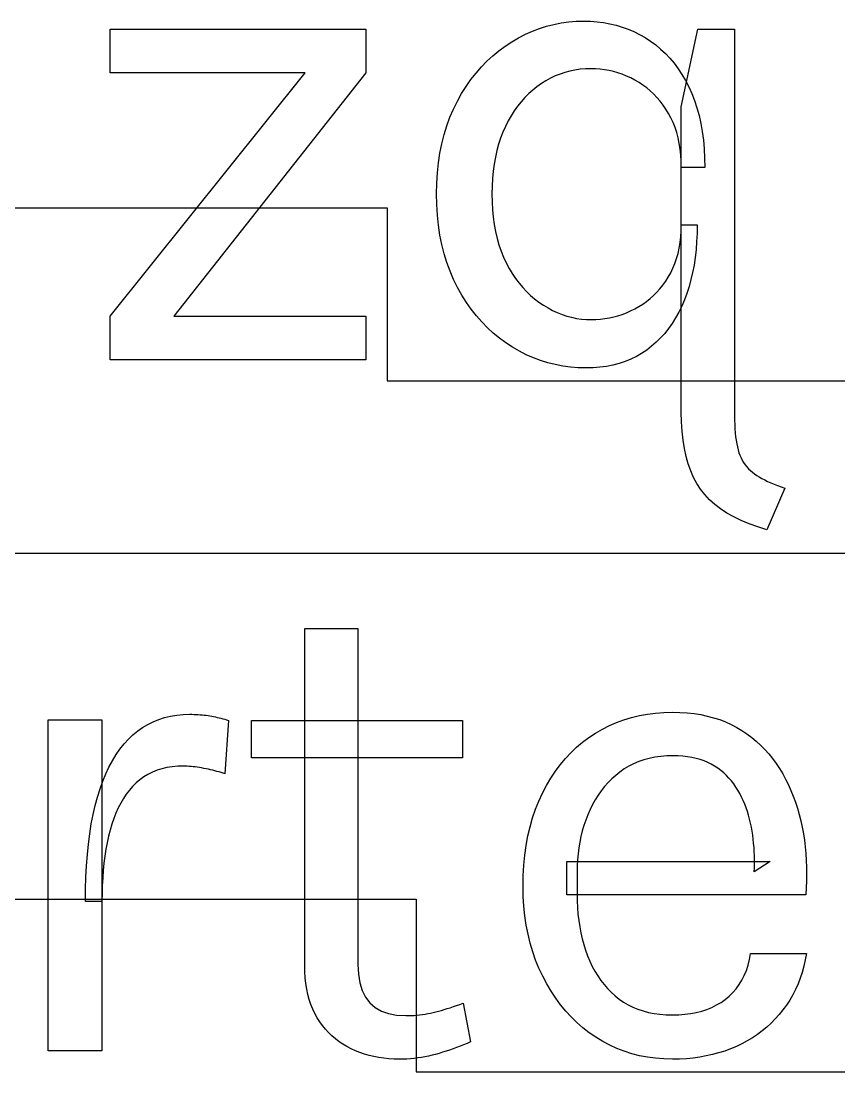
# Model space of a CAD drawing. Header units: millimetres. Extents: x 0 to 253, y 0 to 243.
# Drawn here: x 46.64 to 60.84, y 101 to 119.25 of the extents above; entities that cross this region are included whole.
import ezdxf

# ---------------------------------------------------------------- set-up
doc = ezdxf.new("R2010")
doc.units = ezdxf.units.MM
doc.layers.get('0').update_dxf_attribs({"linetype": 'CONTINUOUS'})

msp = doc.modelspace()

# ---------------------------------------------------------------- linework, layer by layer
for p, q in [((55.644, 119.116), (55.768, 119.156)), ((55.768, 119.156), (55.894, 119.188)), ((55.894, 119.188), (56.022, 119.214)), ((56.022, 119.214), (56.151, 119.232)), ((56.151, 119.232), (56.282, 119.242)), ((56.282, 119.242), (56.414, 119.246)), ((56.414, 119.246), (56.414, 119.246)), ((56.414, 119.246), (56.53, 119.243)), ((56.53, 119.243), (56.645, 119.234)), ((56.645, 119.234), (56.757, 119.22)), ((56.757, 119.22), (56.867, 119.2)), ((56.867, 119.2), (56.974, 119.174)), ((56.974, 119.174), (57.08, 119.142)), ((48.188, 118.346), (48.188, 119.102)), ((48.188, 119.102), (52.628, 119.102)), ((52.628, 119.102), (52.628, 118.346)), ((55.281, 118.954), (55.4, 119.016)), ((55.4, 119.016), (55.521, 119.07)), ((55.521, 119.07), (55.644, 119.116)), ((57.08, 119.142), (57.183, 119.105)), ((57.183, 119.105), (57.284, 119.062)), ((57.284, 119.062), (57.382, 119.013)), ((57.382, 119.013), (57.479, 118.958)), ((58.106, 117.758), (58.394, 119.102)), ((58.394, 119.102), (59.03, 119.102)), ((59.03, 119.102), (59.03, 112.394)), ((54.938, 118.73), (55.048, 118.811)), ((55.048, 118.811), (55.163, 118.886)), ((55.163, 118.886), (55.281, 118.954)), ((57.479, 118.958), (57.572, 118.898)), ((57.572, 118.898), (57.662, 118.832)), ((57.662, 118.832), (57.747, 118.76)), ((54.731, 118.548), (54.832, 118.642)), ((54.832, 118.642), (54.938, 118.73)), ((57.747, 118.76), (57.829, 118.683)), ((57.829, 118.683), (57.907, 118.6)), ((57.907, 118.6), (57.98, 118.512)), ((54.542, 118.342), (54.634, 118.448)), ((54.634, 118.448), (54.731, 118.548)), ((56.534, 118.418), (56.441, 118.415)), ((56.615, 118.416), (56.534, 118.418)), ((56.534, 118.418), (56.534, 118.418)), ((57.98, 118.512), (58.05, 118.418)), ((58.05, 118.418), (58.115, 118.319)), ((48.188, 114.122), (51.572, 118.346)), ((51.572, 118.346), (48.188, 118.346)), ((52.628, 118.346), (49.292, 114.122)), ((54.454, 118.229), (54.542, 118.342)), ((55.835, 118.253), (55.755, 118.209)), ((55.917, 118.292), (55.835, 118.253)), ((56, 118.325), (55.917, 118.292)), ((56.086, 118.353), (56, 118.325)), ((56.172, 118.377), (56.086, 118.353)), ((56.26, 118.395), (56.172, 118.377)), ((56.35, 118.408), (56.26, 118.395)), ((56.441, 118.415), (56.35, 118.408)), ((56.695, 118.41), (56.615, 118.416)), ((56.774, 118.4), (56.695, 118.41)), ((56.853, 118.386), (56.774, 118.4)), ((56.93, 118.368), (56.853, 118.386)), ((57.006, 118.347), (56.93, 118.368)), ((57.082, 118.321), (57.006, 118.347)), ((57.156, 118.291), (57.082, 118.321)), ((57.23, 118.258), (57.156, 118.291)), ((57.302, 118.22), (57.23, 118.258)), ((58.115, 118.319), (58.177, 118.214)), ((54.292, 117.985), (54.371, 118.11)), ((54.371, 118.11), (54.454, 118.229)), ((55.6, 118.106), (55.526, 118.048)), ((55.676, 118.16), (55.6, 118.106)), ((55.755, 118.209), (55.676, 118.16)), ((57.373, 118.179), (57.302, 118.22)), ((57.44, 118.133), (57.373, 118.179)), ((57.506, 118.085), (57.44, 118.133)), ((57.568, 118.032), (57.506, 118.085)), ((58.177, 118.214), (58.235, 118.103)), ((58.235, 118.103), (58.288, 117.987)), ((54.218, 117.854), (54.292, 117.985)), ((55.389, 117.917), (55.325, 117.845)), ((55.456, 117.985), (55.389, 117.917)), ((55.526, 118.048), (55.456, 117.985)), ((57.628, 117.976), (57.568, 118.032)), ((57.684, 117.917), (57.628, 117.976)), ((57.738, 117.853), (57.684, 117.917)), ((58.288, 117.987), (58.335, 117.866)), ((54.088, 117.575), (54.15, 117.717)), ((54.15, 117.717), (54.218, 117.854)), ((55.206, 117.687), (55.152, 117.601)), ((55.264, 117.768), (55.206, 117.687)), ((55.325, 117.845), (55.264, 117.768)), ((57.79, 117.786), (57.738, 117.853)), ((57.838, 117.715), (57.79, 117.786)), ((57.884, 117.641), (57.838, 117.715)), ((58.106, 112.454), (58.106, 117.758)), ((58.335, 117.866), (58.377, 117.739)), ((58.377, 117.739), (58.414, 117.607)), ((54.034, 117.427), (54.088, 117.575)), ((55.1, 117.511), (55.052, 117.416)), ((55.152, 117.601), (55.1, 117.511)), ((57.926, 117.563), (57.884, 117.641)), ((57.964, 117.482), (57.926, 117.563)), ((58.414, 117.607), (58.444, 117.469)), ((53.988, 117.274), (54.034, 117.427)), ((55.052, 117.416), (55.008, 117.317)), ((57.997, 117.396), (57.964, 117.482)), ((58.026, 117.308), (57.997, 117.396)), ((58.444, 117.469), (58.469, 117.326)), ((58.469, 117.326), (58.489, 117.178)), ((53.948, 117.116), (53.988, 117.274)), ((54.968, 117.214), (54.933, 117.107)), ((55.008, 117.317), (54.968, 117.214)), ((58.051, 117.216), (58.026, 117.308)), ((58.07, 117.12), (58.051, 117.216)), ((58.489, 117.178), (58.503, 117.025)), ((53.916, 116.953), (53.948, 117.116)), ((54.902, 116.996), (54.877, 116.88)), ((54.933, 117.107), (54.902, 116.996)), ((58.086, 117.021), (58.07, 117.12)), ((58.097, 116.918), (58.086, 117.021)), ((58.503, 117.025), (58.511, 116.866)), ((53.872, 116.61), (53.89, 116.784)), ((53.89, 116.784), (53.916, 116.953)), ((54.877, 116.88), (54.855, 116.762)), ((58.104, 116.812), (58.097, 116.918)), ((58.106, 116.702), (58.104, 116.812)), ((58.511, 116.866), (58.514, 116.702)), ((53.862, 116.431), (53.872, 116.61)), ((54.839, 116.639), (54.827, 116.512)), ((54.855, 116.762), (54.839, 116.639)), ((58.514, 116.702), (58.106, 116.702)), ((58.514, 116.702), (58.514, 116.702)), ((53.858, 116.246), (53.862, 116.431)), ((54.827, 116.512), (54.82, 116.381)), ((53.862, 116.059), (53.858, 116.246)), ((53.858, 116.246), (53.858, 116.246)), ((54.82, 116.381), (54.818, 116.246)), ((54.818, 116.246), (54.818, 116.246)), ((54.818, 116.246), (54.82, 116.105)), ((53.873, 115.878), (53.862, 116.059)), ((54.82, 116.105), (54.828, 115.97)), ((41, 116), (53, 116)), ((53, 116), (53, 113)), ((53.891, 115.701), (53.873, 115.878)), ((54.828, 115.97), (54.84, 115.838)), ((53.916, 115.531), (53.891, 115.701)), ((54.84, 115.838), (54.858, 115.711)), ((54.858, 115.711), (54.88, 115.589)), ((58.104, 115.6), (58.106, 115.706)), ((58.106, 115.706), (58.106, 115.706)), ((58.106, 115.706), (58.382, 115.706)), ((58.382, 115.706), (58.38, 115.559)), ((53.949, 115.365), (53.916, 115.531)), ((54.88, 115.589), (54.908, 115.471)), ((58.097, 115.497), (58.104, 115.6)), ((58.38, 115.559), (58.373, 115.416)), ((53.989, 115.206), (53.949, 115.365)), ((54.908, 115.471), (54.94, 115.358)), ((54.94, 115.358), (54.977, 115.25)), ((58.07, 115.302), (58.086, 115.398)), ((58.086, 115.398), (58.097, 115.497)), ((58.373, 115.416), (58.362, 115.276)), ((54.036, 115.051), (53.989, 115.206)), ((54.977, 115.25), (55.02, 115.145)), ((55.02, 115.145), (55.067, 115.046)), ((58.025, 115.121), (58.05, 115.21)), ((58.05, 115.21), (58.07, 115.302)), ((58.346, 115.141), (58.327, 115.008)), ((58.362, 115.276), (58.346, 115.141)), ((54.09, 114.902), (54.036, 115.051)), ((55.067, 115.046), (55.118, 114.951)), ((55.118, 114.951), (55.172, 114.861)), ((57.924, 114.875), (57.962, 114.953)), ((57.962, 114.953), (57.996, 115.035)), ((57.996, 115.035), (58.025, 115.121)), ((58.327, 115.008), (58.302, 114.88)), ((54.152, 114.758), (54.09, 114.902)), ((55.172, 114.861), (55.23, 114.776)), ((55.23, 114.776), (55.29, 114.695)), ((57.835, 114.729), (57.881, 114.8)), ((57.881, 114.8), (57.924, 114.875)), ((58.302, 114.88), (58.273, 114.756)), ((54.221, 114.62), (54.152, 114.758)), ((54.296, 114.488), (54.221, 114.62)), ((55.29, 114.695), (55.353, 114.619)), ((55.353, 114.619), (55.419, 114.548)), ((57.68, 114.536), (57.734, 114.597)), ((57.734, 114.597), (57.786, 114.661)), ((57.786, 114.661), (57.835, 114.729)), ((58.24, 114.635), (58.202, 114.517)), ((58.273, 114.756), (58.24, 114.635)), ((54.375, 114.362), (54.296, 114.488)), ((55.419, 114.548), (55.488, 114.482)), ((55.488, 114.482), (55.559, 114.42)), ((55.559, 114.42), (55.634, 114.363)), ((57.501, 114.376), (57.563, 114.426)), ((57.563, 114.426), (57.623, 114.479)), ((57.623, 114.479), (57.68, 114.536)), ((58.16, 114.404), (58.114, 114.295)), ((58.202, 114.517), (58.16, 114.404)), ((54.459, 114.242), (54.375, 114.362)), ((54.548, 114.128), (54.459, 114.242)), ((55.634, 114.363), (55.712, 114.311)), ((55.712, 114.311), (55.792, 114.264)), ((55.792, 114.264), (55.872, 114.221)), ((55.872, 114.221), (55.953, 114.184)), ((57.227, 114.213), (57.299, 114.248)), ((57.299, 114.248), (57.369, 114.287)), ((57.369, 114.287), (57.437, 114.33)), ((57.437, 114.33), (57.501, 114.376)), ((58.114, 114.295), (58.063, 114.191)), ((48.188, 113.366), (48.188, 114.122)), ((49.292, 114.122), (52.628, 114.122)), ((52.628, 114.122), (52.628, 113.366)), ((54.641, 114.022), (54.548, 114.128)), ((55.953, 114.184), (56.036, 114.152)), ((56.036, 114.152), (56.119, 114.124)), ((56.119, 114.124), (56.202, 114.102)), ((56.202, 114.102), (56.287, 114.084)), ((56.287, 114.084), (56.372, 114.072)), ((56.372, 114.072), (56.459, 114.064)), ((56.459, 114.064), (56.546, 114.062)), ((56.546, 114.062), (56.625, 114.064)), ((56.546, 114.062), (56.546, 114.062)), ((56.625, 114.064), (56.703, 114.069)), ((56.703, 114.069), (56.78, 114.079)), ((56.78, 114.079), (56.857, 114.092)), ((56.857, 114.092), (56.932, 114.109)), ((56.932, 114.109), (57.007, 114.129)), ((57.007, 114.129), (57.081, 114.153)), ((57.081, 114.153), (57.155, 114.181)), ((57.155, 114.181), (57.227, 114.213)), ((58.008, 114.091), (57.949, 113.997)), ((58.063, 114.191), (58.008, 114.091)), ((54.739, 113.921), (54.641, 114.022)), ((54.841, 113.827), (54.739, 113.921)), ((57.886, 113.907), (57.818, 113.823)), ((57.949, 113.997), (57.886, 113.907)), ((54.948, 113.739), (54.841, 113.827)), ((55.059, 113.657), (54.948, 113.739)), ((57.746, 113.743), (57.67, 113.669)), ((57.818, 113.823), (57.746, 113.743)), ((55.175, 113.582), (55.059, 113.657)), ((55.294, 113.514), (55.175, 113.582)), ((55.415, 113.452), (55.294, 113.514)), ((57.506, 113.534), (57.418, 113.475)), ((57.59, 113.599), (57.506, 113.534)), ((57.67, 113.669), (57.59, 113.599)), ((52.628, 113.366), (48.188, 113.366)), ((52.628, 113.366), (52.628, 113.366)), ((55.538, 113.398), (55.415, 113.452)), ((55.663, 113.352), (55.538, 113.398)), ((55.789, 113.312), (55.663, 113.352)), ((55.918, 113.28), (55.789, 113.312)), ((57.13, 113.334), (57.026, 113.3)), ((57.23, 113.375), (57.13, 113.334)), ((57.326, 113.422), (57.23, 113.375)), ((57.418, 113.475), (57.326, 113.422)), ((56.048, 113.254), (55.918, 113.28)), ((56.18, 113.236), (56.048, 113.254)), ((56.314, 113.226), (56.18, 113.236)), ((56.45, 113.222), (56.314, 113.226)), ((56.573, 113.225), (56.45, 113.222)), ((56.45, 113.222), (56.45, 113.222)), ((56.45, 113.222), (56.45, 113.222)), ((56.692, 113.234), (56.573, 113.225)), ((56.807, 113.25), (56.692, 113.234)), ((56.918, 113.272), (56.807, 113.25)), ((57.026, 113.3), (56.918, 113.272)), ((53, 113), (65, 113)), ((58.109, 112.285), (58.106, 112.454)), ((58.106, 112.454), (58.106, 112.454)), ((58.119, 112.124), (58.109, 112.285)), ((59.03, 112.394), (59.031, 112.314)), ((59.031, 112.314), (59.033, 112.238)), ((59.033, 112.238), (59.037, 112.165)), ((58.136, 111.971), (58.119, 112.124)), ((59.037, 112.165), (59.042, 112.095)), ((59.042, 112.095), (59.05, 112.029)), ((58.16, 111.825), (58.136, 111.971)), ((59.05, 112.029), (59.058, 111.967)), ((59.058, 111.967), (59.068, 111.908)), ((59.068, 111.908), (59.08, 111.853)), ((59.08, 111.853), (59.093, 111.801)), ((58.19, 111.688), (58.16, 111.825)), ((58.227, 111.558), (58.19, 111.688)), ((59.093, 111.801), (59.108, 111.752)), ((59.108, 111.752), (59.125, 111.706)), ((59.125, 111.706), (59.144, 111.662)), ((58.271, 111.436), (58.227, 111.558)), ((59.144, 111.662), (59.165, 111.621)), ((59.165, 111.621), (59.189, 111.581)), ((59.189, 111.581), (59.215, 111.543)), ((59.215, 111.543), (59.243, 111.507)), ((59.243, 111.507), (59.273, 111.473)), ((58.321, 111.321), (58.271, 111.436)), ((58.378, 111.215), (58.321, 111.321)), ((59.273, 111.473), (59.306, 111.441)), ((59.306, 111.441), (59.341, 111.411)), ((59.341, 111.411), (59.378, 111.383)), ((59.378, 111.383), (59.418, 111.356)), ((59.418, 111.356), (59.461, 111.33)), ((59.461, 111.33), (59.506, 111.304)), ((59.506, 111.304), (59.555, 111.278)), ((58.442, 111.116), (58.378, 111.215)), ((59.555, 111.278), (59.606, 111.253)), ((59.906, 111.134), (59.594, 110.414)), ((59.606, 111.253), (59.66, 111.229)), ((59.66, 111.229), (59.717, 111.204)), ((59.717, 111.204), (59.777, 111.18)), ((59.777, 111.18), (59.84, 111.157)), ((59.84, 111.157), (59.906, 111.134)), ((59.906, 111.134), (59.906, 111.134)), ((59.906, 111.134), (59.906, 111.134)), ((58.514, 111.024), (58.442, 111.116)), ((58.596, 110.936), (58.514, 111.024)), ((58.687, 110.854), (58.596, 110.936)), ((58.788, 110.776), (58.687, 110.854)), ((58.898, 110.704), (58.788, 110.776)), ((59.018, 110.636), (58.898, 110.704)), ((59.148, 110.573), (59.018, 110.636)), ((59.287, 110.515), (59.148, 110.573)), ((59.436, 110.462), (59.287, 110.515)), ((59.594, 110.414), (59.436, 110.462)), ((113, 110), (6, 110)), ((51.568, 102.842), (51.568, 108.698)), ((51.568, 108.698), (52.492, 108.698)), ((52.492, 108.698), (52.492, 102.866)), ((47.11, 101.366), (47.11, 107.114)), ((47.11, 107.114), (48.046, 107.114)), ((48.046, 107.114), (48.046, 101.366)), ((48.935, 107.081), (49.032, 107.121)), ((49.032, 107.121), (49.133, 107.153)), ((49.133, 107.153), (49.237, 107.178)), ((49.237, 107.178), (49.344, 107.196)), ((49.344, 107.196), (49.455, 107.206)), ((49.455, 107.206), (49.57, 107.21)), ((49.57, 107.21), (49.57, 107.21)), ((49.57, 107.21), (49.608, 107.21)), ((49.608, 107.21), (49.645, 107.209)), ((49.645, 107.209), (49.682, 107.208)), ((49.682, 107.208), (49.718, 107.206)), ((49.718, 107.206), (49.754, 107.203)), ((49.754, 107.203), (49.789, 107.2)), ((49.789, 107.2), (49.823, 107.197)), ((49.823, 107.197), (49.856, 107.193)), ((49.856, 107.193), (49.889, 107.188)), ((49.889, 107.188), (49.921, 107.183)), ((49.921, 107.183), (49.953, 107.177)), ((49.953, 107.177), (49.985, 107.171)), ((49.985, 107.171), (50.017, 107.164)), ((50.017, 107.164), (50.049, 107.157)), ((50.049, 107.157), (50.081, 107.149)), ((50.081, 107.149), (50.113, 107.141)), ((50.113, 107.141), (50.145, 107.132)), ((50.145, 107.132), (50.177, 107.123)), ((50.177, 107.123), (50.21, 107.113)), ((50.21, 107.113), (50.242, 107.102)), ((56.983, 107.068), (57.111, 107.115)), ((57.111, 107.115), (57.243, 107.155)), ((57.243, 107.155), (57.378, 107.188)), ((57.378, 107.188), (57.517, 107.213)), ((57.517, 107.213), (57.659, 107.231)), ((57.659, 107.231), (57.804, 107.242)), ((57.804, 107.242), (57.952, 107.246)), ((57.952, 107.246), (57.952, 107.246)), ((57.952, 107.246), (58.081, 107.243)), ((58.081, 107.243), (58.206, 107.235)), ((58.206, 107.235), (58.327, 107.222)), ((58.327, 107.222), (58.444, 107.204)), ((58.444, 107.204), (58.558, 107.18)), ((58.558, 107.18), (58.668, 107.151)), ((58.668, 107.151), (58.774, 107.117)), ((58.774, 107.117), (58.876, 107.077)), ((48.666, 106.921), (48.752, 106.982)), ((48.752, 106.982), (48.842, 107.035)), ((48.842, 107.035), (48.935, 107.081)), ((50.242, 107.102), (50.182, 106.178)), ((50.242, 107.102), (50.242, 107.102)), ((50.644, 106.454), (50.644, 107.102)), ((50.644, 107.102), (54.304, 107.102)), ((54.304, 107.102), (54.304, 106.454)), ((56.617, 106.883), (56.736, 106.952)), ((56.736, 106.952), (56.858, 107.014)), ((56.858, 107.014), (56.983, 107.068)), ((58.876, 107.077), (58.974, 107.032)), ((58.974, 107.032), (59.068, 106.982)), ((59.068, 106.982), (59.159, 106.927)), ((59.159, 106.927), (59.246, 106.869)), ((48.429, 106.696), (48.504, 106.778)), ((48.504, 106.778), (48.583, 106.853)), ((48.583, 106.853), (48.666, 106.921)), ((56.393, 106.725), (56.502, 106.807)), ((56.502, 106.807), (56.617, 106.883)), ((59.246, 106.869), (59.329, 106.807)), ((59.329, 106.807), (59.409, 106.741)), ((59.409, 106.741), (59.485, 106.671)), ((48.29, 106.509), (48.358, 106.606)), ((48.358, 106.606), (48.429, 106.696)), ((56.189, 106.542), (56.288, 106.637)), ((56.288, 106.637), (56.393, 106.725)), ((59.485, 106.671), (59.558, 106.598)), ((59.558, 106.598), (59.627, 106.521)), ((48.167, 106.293), (48.227, 106.404)), ((48.227, 106.404), (48.29, 106.509)), ((54.304, 106.454), (50.644, 106.454)), ((54.304, 106.454), (54.304, 106.454)), ((56.005, 106.334), (56.094, 106.441)), ((56.094, 106.441), (56.189, 106.542)), ((57.366, 106.388), (57.279, 106.352)), ((57.457, 106.419), (57.366, 106.388)), ((57.551, 106.445), (57.457, 106.419)), ((57.649, 106.465), (57.551, 106.445)), ((57.75, 106.479), (57.649, 106.465)), ((57.855, 106.487), (57.75, 106.479)), ((57.964, 106.49), (57.855, 106.487)), ((58.05, 106.488), (57.964, 106.49)), ((57.964, 106.49), (57.964, 106.49)), ((58.133, 106.483), (58.05, 106.488)), ((58.213, 106.474), (58.133, 106.483)), ((58.289, 106.461), (58.213, 106.474)), ((58.363, 106.445), (58.289, 106.461)), ((58.433, 106.425), (58.363, 106.445)), ((58.501, 106.402), (58.433, 106.425)), ((58.565, 106.375), (58.501, 106.402)), ((58.626, 106.344), (58.565, 106.375)), ((59.627, 106.521), (59.692, 106.441)), ((59.692, 106.441), (59.754, 106.356)), ((48.112, 106.174), (48.167, 106.293)), ((48.921, 106.205), (48.845, 106.167)), ((49.002, 106.237), (48.921, 106.205)), ((49.086, 106.263), (49.002, 106.237)), ((49.174, 106.284), (49.086, 106.263)), ((49.266, 106.298), (49.174, 106.284)), ((49.362, 106.307), (49.266, 106.298)), ((49.462, 106.31), (49.362, 106.307)), ((49.494, 106.31), (49.462, 106.31)), ((49.462, 106.31), (49.462, 106.31)), ((49.526, 106.308), (49.494, 106.31)), ((49.559, 106.306), (49.526, 106.308)), ((49.594, 106.304), (49.559, 106.306)), ((49.629, 106.3), (49.594, 106.304)), ((49.664, 106.296), (49.629, 106.3)), ((49.701, 106.291), (49.664, 106.296)), ((49.738, 106.285), (49.701, 106.291)), ((49.777, 106.278), (49.738, 106.285)), ((49.816, 106.271), (49.777, 106.278)), ((49.855, 106.263), (49.816, 106.271)), ((49.894, 106.255), (49.855, 106.263)), ((49.932, 106.246), (49.894, 106.255)), ((49.97, 106.237), (49.932, 106.246)), ((50.007, 106.228), (49.97, 106.237)), ((50.043, 106.219), (50.007, 106.228)), ((50.079, 106.209), (50.043, 106.219)), ((50.114, 106.199), (50.079, 106.209)), ((50.148, 106.189), (50.114, 106.199)), ((55.84, 106.101), (55.92, 106.22)), ((55.92, 106.22), (56.005, 106.334)), ((57.04, 106.208), (56.967, 106.15)), ((57.116, 106.262), (57.04, 106.208)), ((57.196, 106.31), (57.116, 106.262)), ((57.279, 106.352), (57.196, 106.31)), ((58.684, 106.31), (58.626, 106.344)), ((58.739, 106.273), (58.684, 106.31)), ((58.792, 106.233), (58.739, 106.273)), ((58.842, 106.191), (58.792, 106.233)), ((59.754, 106.356), (59.812, 106.268)), ((59.812, 106.268), (59.867, 106.177)), ((48.012, 105.914), (48.06, 106.048)), ((48.06, 106.048), (48.112, 106.174)), ((48.64, 106.019), (48.579, 105.958)), ((48.704, 106.074), (48.64, 106.019)), ((48.773, 106.124), (48.704, 106.074)), ((48.845, 106.167), (48.773, 106.124)), ((50.182, 106.178), (50.148, 106.189)), ((55.766, 105.974), (55.84, 106.101)), ((56.834, 106.023), (56.772, 105.954)), ((56.899, 106.088), (56.834, 106.023)), ((56.967, 106.15), (56.899, 106.088)), ((58.889, 106.147), (58.842, 106.191)), ((58.934, 106.101), (58.889, 106.147)), ((58.977, 106.052), (58.934, 106.101)), ((59.017, 106.001), (58.977, 106.052)), ((59.867, 106.177), (59.918, 106.083)), ((59.918, 106.083), (59.966, 105.987)), ((47.968, 105.773), (48.012, 105.914)), ((48.522, 105.893), (48.468, 105.823)), ((48.579, 105.958), (48.522, 105.893)), ((55.632, 105.704), (55.696, 105.842)), ((55.696, 105.842), (55.766, 105.974)), ((56.715, 105.882), (56.661, 105.806)), ((56.772, 105.954), (56.715, 105.882)), ((59.055, 105.947), (59.017, 106.001)), ((59.09, 105.891), (59.055, 105.947)), ((59.122, 105.833), (59.09, 105.891)), ((59.152, 105.773), (59.122, 105.833)), ((59.966, 105.987), (60.01, 105.889)), ((60.01, 105.889), (60.051, 105.789)), ((47.928, 105.625), (47.968, 105.773)), ((48.371, 105.669), (48.327, 105.584)), ((48.418, 105.748), (48.371, 105.669)), ((48.468, 105.823), (48.418, 105.748)), ((55.575, 105.56), (55.632, 105.704)), ((56.61, 105.726), (56.564, 105.644)), ((56.661, 105.806), (56.61, 105.726)), ((59.18, 105.712), (59.152, 105.773)), ((59.207, 105.65), (59.18, 105.712)), ((59.231, 105.586), (59.207, 105.65)), ((60.051, 105.789), (60.089, 105.686)), ((60.089, 105.686), (60.123, 105.581)), ((47.861, 105.306), (47.892, 105.469)), ((47.892, 105.469), (47.928, 105.625)), ((48.287, 105.495), (48.25, 105.402)), ((48.327, 105.584), (48.287, 105.495)), ((55.525, 105.411), (55.575, 105.56)), ((56.482, 105.467), (56.447, 105.374)), ((56.521, 105.557), (56.482, 105.467)), ((56.564, 105.644), (56.521, 105.557)), ((59.253, 105.522), (59.231, 105.586)), ((59.274, 105.456), (59.253, 105.522)), ((60.123, 105.581), (60.154, 105.473)), ((60.154, 105.473), (60.181, 105.363)), ((47.834, 105.136), (47.861, 105.306)), ((48.217, 105.303), (48.187, 105.2)), ((48.25, 105.402), (48.217, 105.303)), ((55.481, 105.257), (55.525, 105.411)), ((56.415, 105.28), (56.387, 105.185)), ((56.447, 105.374), (56.415, 105.28)), ((59.292, 105.389), (59.274, 105.456)), ((59.308, 105.321), (59.292, 105.389)), ((59.323, 105.252), (59.308, 105.321)), ((60.181, 105.363), (60.205, 105.251)), ((47.811, 104.958), (47.834, 105.136)), ((48.187, 105.2), (48.16, 105.093)), ((55.414, 104.933), (55.444, 105.098)), ((55.444, 105.098), (55.481, 105.257)), ((56.387, 105.185), (56.363, 105.088)), ((59.335, 105.182), (59.323, 105.252)), ((59.346, 105.111), (59.335, 105.182)), ((59.355, 105.04), (59.346, 105.111)), ((60.205, 105.251), (60.226, 105.137)), ((60.226, 105.137), (60.243, 105.023)), ((47.792, 104.773), (47.811, 104.958)), ((48.136, 104.981), (48.115, 104.866)), ((48.16, 105.093), (48.136, 104.981)), ((55.39, 104.763), (55.414, 104.933)), ((56.343, 104.989), (56.326, 104.889)), ((56.363, 105.088), (56.343, 104.989)), ((59.362, 104.97), (59.355, 105.04)), ((59.369, 104.899), (59.362, 104.97)), ((60.243, 105.023), (60.257, 104.907)), ((47.777, 104.58), (47.792, 104.773)), ((48.097, 104.748), (48.081, 104.626)), ((48.115, 104.866), (48.097, 104.748)), ((55.373, 104.588), (55.39, 104.763)), ((56.313, 104.788), (56.303, 104.685)), ((56.326, 104.889), (56.313, 104.788)), ((59.373, 104.828), (59.369, 104.899)), ((59.376, 104.757), (59.373, 104.828)), ((59.378, 104.686), (59.376, 104.757)), ((60.257, 104.907), (60.268, 104.791)), ((60.268, 104.791), (60.276, 104.674)), ((47.766, 104.38), (47.777, 104.58)), ((48.081, 104.626), (48.069, 104.499)), ((55.363, 104.408), (55.373, 104.588)), ((56.116, 104.078), (56.116, 104.654)), ((56.116, 104.654), (59.65, 104.654)), ((56.298, 104.58), (56.296, 104.474)), ((56.303, 104.685), (56.298, 104.58)), ((59.65, 104.654), (59.374, 104.474)), ((59.377, 104.545), (59.378, 104.616)), ((59.378, 104.616), (59.378, 104.686)), ((60.276, 104.674), (60.281, 104.557)), ((60.281, 104.557), (60.282, 104.438)), ((47.76, 104.173), (47.766, 104.38)), ((48.059, 104.37), (48.052, 104.236)), ((48.069, 104.499), (48.059, 104.37)), ((55.36, 104.222), (55.363, 104.408)), ((56.296, 104.474), (56.296, 104.474)), ((56.296, 104.474), (56.296, 104.09)), ((59.374, 104.474), (59.377, 104.545)), ((60.282, 104.438), (60.281, 104.319)), ((48.052, 104.236), (48.047, 104.099)), ((55.363, 104.048), (55.36, 104.222)), ((55.36, 104.222), (55.36, 104.222)), ((60.276, 104.199), (60.268, 104.078)), ((60.281, 104.319), (60.276, 104.199)), ((47.758, 103.958), (47.76, 104.173)), ((48.047, 104.099), (48.046, 103.958)), ((55.374, 103.877), (55.363, 104.048)), ((60.268, 104.078), (56.116, 104.078)), ((56.296, 104.09), (56.298, 103.971)), ((60.268, 104.078), (60.268, 104.078)), ((41.5, 104), (53.5, 104)), ((48.046, 103.958), (47.758, 103.958)), ((48.046, 103.958), (48.046, 103.958)), ((48.046, 103.958), (48.046, 103.958)), ((53.5, 104), (53.5, 101)), ((55.391, 103.711), (55.374, 103.877)), ((56.298, 103.971), (56.303, 103.855)), ((56.303, 103.855), (56.312, 103.741)), ((55.414, 103.549), (55.391, 103.711)), ((56.312, 103.741), (56.325, 103.63)), ((55.445, 103.391), (55.414, 103.549)), ((56.325, 103.63), (56.342, 103.522)), ((56.342, 103.522), (56.362, 103.415)), ((55.482, 103.237), (55.445, 103.391)), ((56.362, 103.415), (56.386, 103.312)), ((56.386, 103.312), (56.413, 103.211)), ((55.526, 103.087), (55.482, 103.237)), ((56.413, 103.211), (56.444, 103.112)), ((56.444, 103.112), (56.479, 103.016)), ((55.577, 102.941), (55.526, 103.087)), ((55.635, 102.8), (55.577, 102.941)), ((56.479, 103.016), (56.517, 102.923)), ((56.517, 102.923), (56.56, 102.834)), ((59.266, 102.857), (59.29, 102.955)), ((59.29, 102.955), (59.308, 103.058)), ((59.308, 103.058), (59.308, 103.058)), ((59.308, 103.058), (60.28, 103.058)), ((60.26, 102.946), (60.235, 102.836)), ((60.28, 103.058), (60.26, 102.946)), ((51.57, 102.736), (51.568, 102.842)), ((51.568, 102.842), (51.568, 102.842)), ((51.577, 102.633), (51.57, 102.736)), ((52.492, 102.866), (52.5, 102.697)), ((55.699, 102.662), (55.635, 102.8)), ((56.56, 102.834), (56.605, 102.749)), ((56.605, 102.749), (56.655, 102.668)), ((59.2, 102.677), (59.236, 102.764)), ((59.236, 102.764), (59.266, 102.857)), ((60.205, 102.73), (60.172, 102.627)), ((60.235, 102.836), (60.205, 102.73)), ((51.587, 102.534), (51.577, 102.633)), ((52.5, 102.697), (52.525, 102.546)), ((52.525, 102.546), (52.567, 102.413)), ((55.769, 102.529), (55.699, 102.662)), ((56.655, 102.668), (56.708, 102.591)), ((56.708, 102.591), (56.764, 102.518)), ((59.113, 102.517), (59.16, 102.594)), ((59.16, 102.594), (59.2, 102.677)), ((60.172, 102.627), (60.133, 102.528)), ((51.603, 102.439), (51.587, 102.534)), ((51.622, 102.347), (51.603, 102.439)), ((52.567, 102.413), (52.624, 102.298)), ((55.844, 102.403), (55.769, 102.529)), ((55.925, 102.282), (55.844, 102.403)), ((56.764, 102.518), (56.825, 102.449)), ((56.825, 102.449), (56.889, 102.384)), ((56.889, 102.384), (56.957, 102.323)), ((58.939, 102.317), (59.003, 102.378)), ((59.003, 102.378), (59.061, 102.445)), ((59.061, 102.445), (59.113, 102.517)), ((60.09, 102.431), (60.042, 102.338)), ((60.133, 102.528), (60.09, 102.431)), ((51.646, 102.259), (51.622, 102.347)), ((51.674, 102.174), (51.646, 102.259)), ((52.624, 102.298), (52.699, 102.2)), ((52.699, 102.2), (52.79, 102.12)), ((54.259, 102.173), (54.316, 102.194)), ((54.316, 102.194), (54.316, 102.194)), ((54.316, 102.194), (54.448, 101.522)), ((56.01, 102.167), (55.925, 102.282)), ((56.957, 102.323), (57.028, 102.266)), ((57.028, 102.266), (57.103, 102.214)), ((57.103, 102.214), (57.182, 102.167)), ((58.718, 102.163), (58.796, 102.209)), ((58.796, 102.209), (58.87, 102.26)), ((58.87, 102.26), (58.939, 102.317)), ((59.99, 102.248), (59.933, 102.161)), ((60.042, 102.338), (59.99, 102.248)), ((51.706, 102.093), (51.674, 102.174)), ((51.743, 102.016), (51.706, 102.093)), ((51.784, 101.942), (51.743, 102.016)), ((52.79, 102.12), (52.898, 102.058)), ((52.898, 102.058), (53.022, 102.014)), ((53.022, 102.014), (53.163, 101.987)), ((53.562, 101.992), (53.61, 101.997)), ((53.61, 101.997), (53.657, 102.004)), ((53.657, 102.004), (53.704, 102.013)), ((53.704, 102.013), (53.751, 102.022)), ((53.751, 102.022), (53.797, 102.032)), ((53.797, 102.032), (53.844, 102.043)), ((53.844, 102.043), (53.892, 102.056)), ((53.892, 102.056), (53.941, 102.069)), ((53.941, 102.069), (53.991, 102.084)), ((53.991, 102.084), (54.042, 102.1)), ((54.042, 102.1), (54.095, 102.116)), ((54.095, 102.116), (54.148, 102.134)), ((54.148, 102.134), (54.203, 102.153)), ((54.203, 102.153), (54.259, 102.173)), ((56.1, 102.058), (56.01, 102.167)), ((56.194, 101.955), (56.1, 102.058)), ((57.182, 102.167), (57.265, 102.125)), ((57.265, 102.125), (57.352, 102.089)), ((57.352, 102.089), (57.442, 102.059)), ((57.442, 102.059), (57.536, 102.034)), ((57.536, 102.034), (57.634, 102.015)), ((57.634, 102.015), (57.736, 102.001)), ((57.736, 102.001), (57.842, 101.993)), ((58.062, 101.993), (58.167, 102.001)), ((58.167, 102.001), (58.269, 102.014)), ((58.269, 102.014), (58.367, 102.033)), ((58.367, 102.033), (58.461, 102.058)), ((58.461, 102.058), (58.55, 102.087)), ((58.55, 102.087), (58.636, 102.122)), ((58.636, 102.122), (58.718, 102.163)), ((59.807, 101.997), (59.738, 101.92)), ((59.872, 102.077), (59.807, 101.997)), ((59.933, 102.161), (59.872, 102.077)), ((51.829, 101.872), (51.784, 101.942)), ((51.877, 101.805), (51.829, 101.872)), ((53.163, 101.987), (53.32, 101.978)), ((53.32, 101.978), (53.369, 101.979)), ((53.32, 101.978), (53.32, 101.978)), ((53.369, 101.979), (53.418, 101.98)), ((53.418, 101.98), (53.466, 101.983)), ((53.466, 101.983), (53.514, 101.987)), ((53.514, 101.987), (53.562, 101.992)), ((56.294, 101.858), (56.194, 101.955)), ((56.399, 101.767), (56.294, 101.858)), ((57.842, 101.993), (57.952, 101.99)), ((57.952, 101.99), (58.062, 101.993)), ((57.952, 101.99), (57.952, 101.99)), ((59.666, 101.847), (59.59, 101.778)), ((59.738, 101.92), (59.666, 101.847)), ((51.928, 101.742), (51.877, 101.805)), ((51.982, 101.683), (51.928, 101.742)), ((52.039, 101.627), (51.982, 101.683)), ((56.508, 101.682), (56.399, 101.767)), ((56.623, 101.603), (56.508, 101.682)), ((59.428, 101.652), (59.342, 101.594)), ((59.511, 101.713), (59.428, 101.652)), ((59.59, 101.778), (59.511, 101.713)), ((52.099, 101.575), (52.039, 101.627)), ((52.163, 101.526), (52.099, 101.575)), ((52.229, 101.481), (52.163, 101.526)), ((52.299, 101.44), (52.229, 101.481)), ((54.326, 101.471), (54.265, 101.447)), ((54.387, 101.496), (54.326, 101.471)), ((54.448, 101.522), (54.387, 101.496)), ((56.742, 101.531), (56.623, 101.603)), ((56.863, 101.466), (56.742, 101.531)), ((56.988, 101.409), (56.863, 101.466)), ((59.159, 101.49), (59.062, 101.444)), ((59.252, 101.54), (59.159, 101.49)), ((59.342, 101.594), (59.252, 101.54)), ((48.046, 101.366), (47.11, 101.366)), ((48.046, 101.366), (48.046, 101.366)), ((52.372, 101.402), (52.299, 101.44)), ((52.447, 101.368), (52.372, 101.402)), ((52.525, 101.337), (52.447, 101.368)), ((52.604, 101.31), (52.525, 101.337)), ((52.685, 101.287), (52.604, 101.31)), ((52.768, 101.267), (52.685, 101.287)), ((52.853, 101.251), (52.768, 101.267)), ((53.717, 101.276), (53.655, 101.263)), ((53.778, 101.29), (53.717, 101.276)), ((53.839, 101.306), (53.778, 101.29)), ((53.9, 101.323), (53.839, 101.306)), ((53.96, 101.342), (53.9, 101.323)), ((54.021, 101.361), (53.96, 101.342)), ((54.082, 101.381), (54.021, 101.361)), ((54.143, 101.402), (54.082, 101.381)), ((54.204, 101.424), (54.143, 101.402)), ((54.265, 101.447), (54.204, 101.424)), ((57.116, 101.359), (56.988, 101.409)), ((57.248, 101.317), (57.116, 101.359)), ((57.382, 101.283), (57.248, 101.317)), ((57.52, 101.256), (57.382, 101.283)), ((58.539, 101.278), (58.426, 101.258)), ((58.648, 101.302), (58.539, 101.278)), ((58.755, 101.331), (58.648, 101.302)), ((58.86, 101.364), (58.755, 101.331)), ((58.962, 101.402), (58.86, 101.364)), ((59.062, 101.444), (58.962, 101.402)), ((52.94, 101.238), (52.853, 101.251)), ((53.029, 101.229), (52.94, 101.238)), ((53.119, 101.224), (53.029, 101.229)), ((53.212, 101.222), (53.119, 101.224)), ((53.277, 101.223), (53.212, 101.222)), ((53.212, 101.222), (53.212, 101.222)), ((53.212, 101.222), (53.212, 101.222)), ((53.341, 101.225), (53.277, 101.223)), ((53.405, 101.23), (53.341, 101.225)), ((53.468, 101.235), (53.405, 101.23)), ((53.531, 101.243), (53.468, 101.235)), ((53.593, 101.252), (53.531, 101.243)), ((53.655, 101.263), (53.593, 101.252)), ((57.661, 101.237), (57.52, 101.256)), ((57.805, 101.226), (57.661, 101.237)), ((57.952, 101.222), (57.805, 101.226)), ((58.074, 101.224), (57.952, 101.222)), ((57.952, 101.222), (57.952, 101.222)), ((57.952, 101.222), (57.952, 101.222)), ((58.194, 101.231), (58.074, 101.224)), ((58.311, 101.242), (58.194, 101.231)), ((58.426, 101.258), (58.311, 101.242)), ((53.5, 101), (65.5, 101))]:
    msp.add_line(p, q)

doc.saveas('drawing.dxf')
